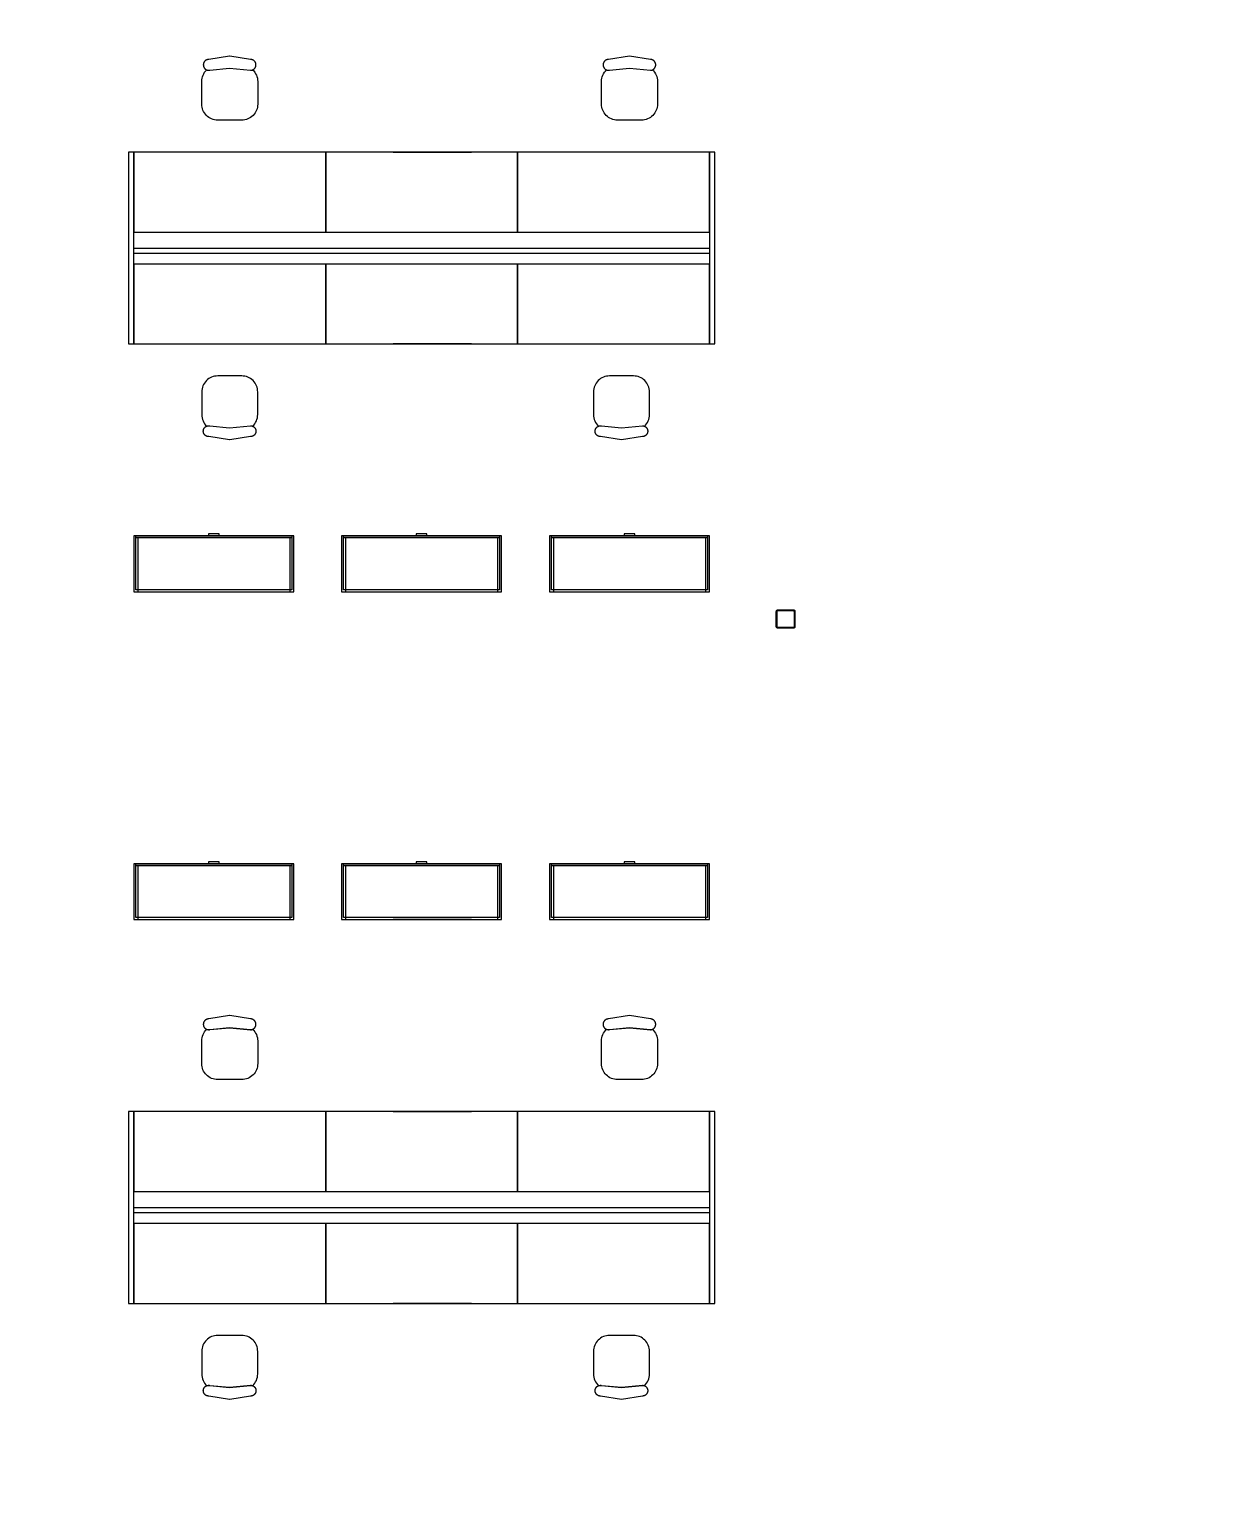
# Model space of a CAD drawing. Header units: millimetres. Extents: x 626570 to 643256, y 6233 to 11343.
# Drawn here: x 628538 to 628982, y 9118 to 9669 of the extents above; entities that cross this region are included whole.
import ezdxf

# ---------------------------------------------------------------- set-up
doc = ezdxf.new("R2010")
doc.units = ezdxf.units.MM
doc.header["$LTSCALE"] = 4000
doc.header["$MEASUREMENT"] = 0
doc.linetypes.add('DASHDOT', pattern=[1, 0.5, -0.25, 0, -0.25])
for name, color, linetype in [('2012-201_FURNITURE', 4, 'CONTINUOUS'), ('MASTERFOUNDATION_1', 4, 'DASHDOT'), ('MASTERFOUNDATION_25', 7, 'CONTINUOUS')]:
    doc.layers.add(name, color=color, linetype=linetype)

msp = doc.modelspace()

# ---------------------------------------------------------------- linework, layer by layer
at = {"layer": '2012-201_FURNITURE', "linetype": 'Continuous'}
for p, q in [((628637.23, 9477.26), (628578.35, 9477.26)), ((628579.1, 9477.26), (628579.1, 9456.87)), ((628636.48, 9477.26), (628636.48, 9456.87)), ((628715.75, 9477.26), (628656.86, 9477.26)), ((628657.62, 9477.26), (628657.62, 9456.87)), ((628714.99, 9477.26), (628714.99, 9456.87)), ((628794.26, 9477.26), (628735.38, 9477.26)), ((628736.13, 9477.26), (628736.13, 9456.87)), ((628793.51, 9477.26), (628793.51, 9456.87)), ((628637.23, 9353.44), (628578.35, 9353.44)), ((628579.1, 9353.44), (628579.1, 9333.06)), ((628636.48, 9353.44), (628636.48, 9333.06)), ((628715.75, 9353.44), (628656.86, 9353.44)), ((628657.62, 9353.44), (628657.62, 9333.06)), ((628714.99, 9353.44), (628714.99, 9333.06)), ((628794.26, 9353.44), (628735.38, 9353.44)), ((628736.13, 9353.44), (628736.13, 9333.06)), ((628793.51, 9353.44), (628793.51, 9333.06))]:
    msp.add_line(p, q, dxfattribs=at)
at = {"layer": '2012-201_FURNITURE', "linetype": 'Continuous', "flags": 128}
for points in [[(628613.8, 9659.19), (628613.78, 9659.2), (628613.78, 9659.19), (628605.89, 9657.94), (628605.89, 9657.94), (628605.82, 9657.94), (628605.75, 9657.94), (628605.67, 9657.93), (628605.6, 9657.92), (628605.53, 9657.91), (628605.46, 9657.9), (628605.39, 9657.88), (628605.32, 9657.86), (628605.25, 9657.84), (628605.18, 9657.82), (628605.11, 9657.79), (628605.11, 9657.79), (628605.05, 9657.76), (628604.98, 9657.73), (628604.92, 9657.69), (628604.86, 9657.66), (628604.79, 9657.62), (628604.73, 9657.58), (628604.67, 9657.54), (628604.62, 9657.49), (628604.56, 9657.45), (628604.51, 9657.4), (628604.46, 9657.35), (628604.41, 9657.29), (628604.36, 9657.24), (628604.31, 9657.18), (628604.27, 9657.13), (628604.22, 9657.07), (628604.18, 9657.01), (628604.15, 9656.94), (628604.11, 9656.88), (628604.08, 9656.82), (628604.04, 9656.75), (628604.02, 9656.68), (628604.02, 9656.68), (628603.99, 9656.62), (628603.97, 9656.55), (628603.94, 9656.48), (628603.92, 9656.41), (628603.91, 9656.34), (628603.89, 9656.26), (628603.88, 9656.19), (628603.87, 9656.12), (628603.87, 9656.05), (628603.86, 9655.97), (628603.86, 9655.9), (628603.86, 9655.83), (628603.87, 9655.76), (628603.87, 9655.68), (628603.88, 9655.61), (628603.89, 9655.54), (628603.91, 9655.47), (628603.92, 9655.4), (628603.94, 9655.33), (628603.97, 9655.26), (628603.99, 9655.19), (628604.02, 9655.12), (628604.02, 9655.12), (628604.04, 9655.05), (628604.08, 9654.99), (628604.11, 9654.92), (628604.15, 9654.86), (628604.18, 9654.8), (628604.22, 9654.74), (628604.27, 9654.68), (628604.31, 9654.62), (628604.36, 9654.56), (628604.41, 9654.51), (628604.46, 9654.46), (628604.51, 9654.41), (628604.56, 9654.36), (628604.62, 9654.31), (628604.67, 9654.27), (628604.73, 9654.22), (628604.79, 9654.18), (628604.86, 9654.14), (628604.92, 9654.11), (628604.98, 9654.07), (628605.05, 9654.04), (628605.11, 9654.01), (628605.22, 9653.98), (628605.32, 9653.96), (628605.43, 9653.94), (628605.53, 9653.92), (628605.64, 9653.9), (628605.75, 9653.89), (628605.85, 9653.88), (628605.96, 9653.88), (628606.07, 9653.88), (628606.17, 9653.89), (628606.28, 9653.9), (628613.8, 9654.63), (628621.71, 9653.86), (628621.71, 9653.86), (628621.78, 9653.86), (628621.85, 9653.86), (628621.93, 9653.87), (628622, 9653.88), (628622.07, 9653.89), (628622.14, 9653.9), (628622.21, 9653.92), (628622.28, 9653.94), (628622.35, 9653.96), (628622.42, 9653.99), (628622.49, 9654.01), (628622.49, 9654.01), (628622.55, 9654.04), (628622.62, 9654.07), (628622.68, 9654.11), (628622.75, 9654.14), (628622.81, 9654.18), (628622.87, 9654.22), (628622.93, 9654.27), (628622.98, 9654.31), (628623.04, 9654.36), (628623.09, 9654.41), (628623.15, 9654.46), (628623.2, 9654.51), (628623.24, 9654.56), (628623.29, 9654.62), (628623.34, 9654.68), (628623.38, 9654.74), (628623.42, 9654.8), (628623.46, 9654.86), (628623.49, 9654.92), (628623.53, 9654.99), (628623.56, 9655.05), (628623.59, 9655.12), (628623.59, 9655.12), (628623.61, 9655.19), (628623.64, 9655.26), (628623.66, 9655.33), (628623.68, 9655.4), (628623.69, 9655.47), (628623.71, 9655.54), (628623.72, 9655.61), (628623.73, 9655.68), (628623.73, 9655.76), (628623.74, 9655.83), (628623.74, 9655.9), (628623.74, 9655.97), (628623.73, 9656.05), (628623.73, 9656.12), (628623.72, 9656.19), (628623.71, 9656.26), (628623.69, 9656.34), (628623.68, 9656.41), (628623.66, 9656.48), (628623.64, 9656.55), (628623.61, 9656.62), (628623.59, 9656.68), (628623.59, 9656.68), (628623.56, 9656.75), (628623.53, 9656.82), (628623.49, 9656.88), (628623.46, 9656.94), (628623.42, 9657.01), (628623.38, 9657.07), (628623.34, 9657.13), (628623.29, 9657.18), (628623.24, 9657.24), (628623.2, 9657.29), (628623.15, 9657.35), (628623.09, 9657.4), (628623.04, 9657.45), (628622.98, 9657.49), (628622.93, 9657.54), (628622.87, 9657.58), (628622.81, 9657.62), (628622.75, 9657.66), (628622.68, 9657.69), (628622.62, 9657.73), (628622.55, 9657.76), (628622.49, 9657.79), (628622.49, 9657.79), (628622.42, 9657.82), (628622.35, 9657.84), (628622.28, 9657.86), (628622.21, 9657.88), (628622.14, 9657.9), (628622.07, 9657.91), (628622, 9657.92), (628621.93, 9657.93), (628621.85, 9657.94), (628621.78, 9657.94), (628621.71, 9657.94), (628621.71, 9657.94), (628613.82, 9659.19), (628613.82, 9659.2), (628613.8, 9659.19)], [(628764.79, 9659.19), (628764.77, 9659.2), (628764.77, 9659.19), (628756.88, 9657.94), (628756.88, 9657.94), (628756.81, 9657.94), (628756.74, 9657.94), (628756.66, 9657.93), (628756.59, 9657.92), (628756.52, 9657.91), (628756.45, 9657.9), (628756.38, 9657.88), (628756.31, 9657.86), (628756.24, 9657.84), (628756.17, 9657.82), (628756.1, 9657.79), (628756.1, 9657.79), (628756.04, 9657.76), (628755.97, 9657.73), (628755.91, 9657.69), (628755.84, 9657.66), (628755.78, 9657.62), (628755.72, 9657.58), (628755.66, 9657.54), (628755.61, 9657.49), (628755.55, 9657.45), (628755.5, 9657.4), (628755.45, 9657.35), (628755.39, 9657.29), (628755.35, 9657.24), (628755.3, 9657.18), (628755.26, 9657.13), (628755.21, 9657.07), (628755.17, 9657.01), (628755.13, 9656.94), (628755.1, 9656.88), (628755.07, 9656.82), (628755.03, 9656.75), (628755.01, 9656.68), (628755.01, 9656.68), (628754.98, 9656.62), (628754.95, 9656.55), (628754.93, 9656.48), (628754.91, 9656.41), (628754.9, 9656.34), (628754.88, 9656.26), (628754.87, 9656.19), (628754.86, 9656.12), (628754.86, 9656.05), (628754.85, 9655.97), (628754.85, 9655.9), (628754.85, 9655.83), (628754.86, 9655.76), (628754.86, 9655.68), (628754.87, 9655.61), (628754.88, 9655.54), (628754.9, 9655.47), (628754.91, 9655.4), (628754.93, 9655.33), (628754.95, 9655.26), (628754.98, 9655.19), (628755.01, 9655.12), (628755.01, 9655.12), (628755.03, 9655.05), (628755.07, 9654.99), (628755.1, 9654.92), (628755.13, 9654.86), (628755.17, 9654.8), (628755.21, 9654.74), (628755.26, 9654.68), (628755.3, 9654.62), (628755.35, 9654.56), (628755.39, 9654.51), (628755.45, 9654.46), (628755.5, 9654.41), (628755.55, 9654.36), (628755.61, 9654.31), (628755.66, 9654.27), (628755.72, 9654.22), (628755.78, 9654.18), (628755.84, 9654.14), (628755.91, 9654.11), (628755.97, 9654.07), (628756.04, 9654.04), (628756.1, 9654.01), (628756.21, 9653.98), (628756.31, 9653.96), (628756.42, 9653.94), (628756.52, 9653.92), (628756.63, 9653.9), (628756.74, 9653.89), (628756.84, 9653.88), (628756.95, 9653.88), (628757.06, 9653.88), (628757.16, 9653.89), (628757.27, 9653.9), (628764.79, 9654.63), (628772.7, 9653.86), (628772.7, 9653.86), (628772.77, 9653.86), (628772.84, 9653.86), (628772.92, 9653.87), (628772.99, 9653.88), (628773.06, 9653.89), (628773.13, 9653.9), (628773.2, 9653.92), (628773.27, 9653.94), (628773.34, 9653.96), (628773.41, 9653.99), (628773.48, 9654.01), (628773.48, 9654.01), (628773.54, 9654.04), (628773.61, 9654.07), (628773.67, 9654.11), (628773.74, 9654.14), (628773.8, 9654.18), (628773.86, 9654.22), (628773.92, 9654.27), (628773.97, 9654.31), (628774.03, 9654.36), (628774.08, 9654.41), (628774.13, 9654.46), (628774.19, 9654.51), (628774.23, 9654.56), (628774.28, 9654.62), (628774.32, 9654.68), (628774.37, 9654.74), (628774.41, 9654.8), (628774.45, 9654.86), (628774.48, 9654.92), (628774.51, 9654.99), (628774.55, 9655.05), (628774.57, 9655.12), (628774.57, 9655.12), (628774.6, 9655.19), (628774.63, 9655.26), (628774.65, 9655.33), (628774.67, 9655.4), (628774.68, 9655.47), (628774.7, 9655.54), (628774.71, 9655.61), (628774.72, 9655.68), (628774.72, 9655.76), (628774.73, 9655.83), (628774.73, 9655.9), (628774.73, 9655.97), (628774.72, 9656.05), (628774.72, 9656.12), (628774.71, 9656.19), (628774.7, 9656.26), (628774.68, 9656.34), (628774.67, 9656.41), (628774.65, 9656.48), (628774.63, 9656.55), (628774.6, 9656.62), (628774.57, 9656.68), (628774.57, 9656.68), (628774.55, 9656.75), (628774.51, 9656.82), (628774.48, 9656.88), (628774.45, 9656.94), (628774.41, 9657.01), (628774.37, 9657.07), (628774.32, 9657.13), (628774.28, 9657.18), (628774.23, 9657.24), (628774.19, 9657.29), (628774.13, 9657.35), (628774.08, 9657.4), (628774.03, 9657.45), (628773.97, 9657.49), (628773.92, 9657.54), (628773.86, 9657.58), (628773.8, 9657.62), (628773.74, 9657.66), (628773.67, 9657.69), (628773.61, 9657.73), (628773.54, 9657.76), (628773.48, 9657.79), (628773.48, 9657.79), (628773.41, 9657.82), (628773.34, 9657.84), (628773.27, 9657.86), (628773.2, 9657.88), (628773.13, 9657.9), (628773.06, 9657.91), (628772.99, 9657.92), (628772.92, 9657.93), (628772.84, 9657.94), (628772.77, 9657.94), (628772.7, 9657.94), (628772.7, 9657.94), (628764.81, 9659.19), (628764.81, 9659.2), (628764.79, 9659.19)], [(628577.59, 9550.49), (628577.59, 9622.96), (628575.58, 9622.96), (628575.58, 9550.49), (628577.59, 9550.49)], [(628577.59, 9592.76), (628650.07, 9592.76), (628650.07, 9622.96), (628577.59, 9622.96), (628577.59, 9592.76)], [(628650.07, 9592.76), (628722.54, 9592.76), (628722.54, 9622.96), (628650.07, 9622.96), (628650.07, 9592.76)], [(628675.57, 9622.96), (628705.1, 9622.96), (628675.57, 9622.96)], [(628722.54, 9592.76), (628795.02, 9592.76), (628795.02, 9622.96), (628722.54, 9622.96), (628722.54, 9592.76)], [(628795.02, 9622.96), (628795.02, 9550.49), (628797.03, 9550.49), (628797.03, 9622.96), (628795.02, 9622.96)], [(628577.59, 9586.72), (628795.02, 9586.72), (628795.02, 9584.71), (628577.59, 9584.71), (628577.59, 9586.72)], [(628577.59, 9550.49), (628650.07, 9550.49), (628650.07, 9580.68), (628577.59, 9580.68), (628577.59, 9550.49)], [(628650.07, 9550.49), (628722.54, 9550.49), (628722.54, 9580.68), (628650.07, 9580.68), (628650.07, 9550.49)], [(628722.54, 9550.49), (628795.02, 9550.49), (628795.02, 9580.68), (628722.54, 9580.68), (628722.54, 9550.49)], [(628675.57, 9550.49), (628705.1, 9550.49), (628675.57, 9550.49)], [(628613.8, 9514.25), (628613.78, 9514.25), (628613.78, 9514.25), (628605.89, 9515.5), (628605.89, 9515.5), (628605.82, 9515.5), (628605.75, 9515.51), (628605.67, 9515.51), (628605.6, 9515.52), (628605.53, 9515.53), (628605.46, 9515.55), (628605.39, 9515.56), (628605.32, 9515.58), (628605.25, 9515.61), (628605.18, 9515.63), (628605.11, 9515.66), (628605.11, 9515.66), (628605.05, 9515.69), (628604.98, 9515.72), (628604.92, 9515.75), (628604.86, 9515.79), (628604.79, 9515.83), (628604.73, 9515.87), (628604.67, 9515.91), (628604.62, 9515.95), (628604.56, 9516), (628604.51, 9516.05), (628604.46, 9516.1), (628604.41, 9516.15), (628604.36, 9516.21), (628604.31, 9516.26), (628604.27, 9516.32), (628604.22, 9516.38), (628604.18, 9516.44), (628604.15, 9516.5), (628604.11, 9516.57), (628604.08, 9516.63), (628604.04, 9516.7), (628604.02, 9516.76), (628604.02, 9516.76), (628603.99, 9516.83), (628603.97, 9516.9), (628603.94, 9516.97), (628603.92, 9517.04), (628603.91, 9517.11), (628603.89, 9517.18), (628603.88, 9517.25), (628603.87, 9517.33), (628603.87, 9517.4), (628603.86, 9517.47), (628603.86, 9517.54), (628603.86, 9517.62), (628603.87, 9517.69), (628603.87, 9517.76), (628603.88, 9517.84), (628603.89, 9517.91), (628603.91, 9517.98), (628603.92, 9518.05), (628603.94, 9518.12), (628603.97, 9518.19), (628603.99, 9518.26), (628604.02, 9518.33), (628604.02, 9518.33), (628604.04, 9518.39), (628604.08, 9518.46), (628604.11, 9518.52), (628604.15, 9518.59), (628604.18, 9518.65), (628604.22, 9518.71), (628604.27, 9518.77), (628604.31, 9518.83), (628604.36, 9518.88), (628604.41, 9518.94), (628604.46, 9518.99), (628604.51, 9519.04), (628604.56, 9519.09), (628604.62, 9519.14), (628604.67, 9519.18), (628604.73, 9519.22), (628604.79, 9519.26), (628604.86, 9519.3), (628604.92, 9519.34), (628604.98, 9519.37), (628605.05, 9519.4), (628605.11, 9519.43), (628605.11, 9519.43), (628605.22, 9519.46), (628605.32, 9519.49), (628605.43, 9519.51), (628605.53, 9519.53), (628605.64, 9519.54), (628605.75, 9519.55), (628605.85, 9519.56), (628605.96, 9519.56), (628606.07, 9519.56), (628606.17, 9519.56), (628606.28, 9519.55), (628613.8, 9518.82), (628621.71, 9519.59), (628621.71, 9519.59), (628621.78, 9519.59), (628621.85, 9519.58), (628621.93, 9519.58), (628622, 9519.57), (628622.07, 9519.56), (628622.14, 9519.54), (628622.21, 9519.52), (628622.28, 9519.5), (628622.35, 9519.48), (628622.42, 9519.46), (628622.49, 9519.43), (628622.49, 9519.43), (628622.55, 9519.4), (628622.62, 9519.37), (628622.68, 9519.34), (628622.75, 9519.3), (628622.81, 9519.26), (628622.87, 9519.22), (628622.93, 9519.18), (628622.98, 9519.14), (628623.04, 9519.09), (628623.09, 9519.04), (628623.15, 9518.99), (628623.2, 9518.94), (628623.24, 9518.88), (628623.29, 9518.83), (628623.34, 9518.77), (628623.38, 9518.71), (628623.42, 9518.65), (628623.46, 9518.59), (628623.49, 9518.52), (628623.53, 9518.46), (628623.56, 9518.39), (628623.59, 9518.33), (628623.59, 9518.33), (628623.61, 9518.26), (628623.64, 9518.19), (628623.66, 9518.12), (628623.68, 9518.05), (628623.69, 9517.98), (628623.71, 9517.91), (628623.72, 9517.84), (628623.73, 9517.76), (628623.73, 9517.69), (628623.74, 9517.62), (628623.74, 9517.54), (628623.74, 9517.47), (628623.73, 9517.4), (628623.73, 9517.33), (628623.72, 9517.25), (628623.71, 9517.18), (628623.69, 9517.11), (628623.68, 9517.04), (628623.66, 9516.97), (628623.64, 9516.9), (628623.61, 9516.83), (628623.59, 9516.76), (628623.59, 9516.76), (628623.56, 9516.7), (628623.53, 9516.63), (628623.49, 9516.57), (628623.46, 9516.5), (628623.42, 9516.44), (628623.38, 9516.38), (628623.34, 9516.32), (628623.29, 9516.26), (628623.24, 9516.21), (628623.2, 9516.15), (628623.15, 9516.1), (628623.09, 9516.05), (628623.04, 9516), (628622.98, 9515.95), (628622.93, 9515.91), (628622.87, 9515.87), (628622.81, 9515.83), (628622.75, 9515.79), (628622.68, 9515.75), (628622.62, 9515.72), (628622.55, 9515.69), (628622.49, 9515.66), (628622.49, 9515.66), (628622.42, 9515.63), (628622.35, 9515.61), (628622.28, 9515.58), (628622.21, 9515.56), (628622.14, 9515.55), (628622.07, 9515.53), (628622, 9515.52), (628621.93, 9515.51), (628621.85, 9515.51), (628621.78, 9515.5), (628621.71, 9515.5), (628621.71, 9515.5), (628613.82, 9514.25), (628613.82, 9514.25), (628613.8, 9514.25)], [(628761.77, 9514.25), (628761.75, 9514.25), (628761.75, 9514.25), (628753.86, 9515.5), (628753.86, 9515.5), (628753.79, 9515.5), (628753.72, 9515.51), (628753.64, 9515.51), (628753.57, 9515.52), (628753.5, 9515.53), (628753.43, 9515.55), (628753.36, 9515.56), (628753.29, 9515.58), (628753.22, 9515.61), (628753.15, 9515.63), (628753.08, 9515.66), (628753.08, 9515.66), (628753.02, 9515.69), (628752.95, 9515.72), (628752.89, 9515.75), (628752.82, 9515.79), (628752.76, 9515.83), (628752.7, 9515.87), (628752.64, 9515.91), (628752.59, 9515.95), (628752.53, 9516), (628752.48, 9516.05), (628752.43, 9516.1), (628752.37, 9516.15), (628752.33, 9516.21), (628752.28, 9516.26), (628752.24, 9516.32), (628752.19, 9516.38), (628752.15, 9516.44), (628752.11, 9516.5), (628752.08, 9516.57), (628752.05, 9516.63), (628752.01, 9516.7), (628751.99, 9516.76), (628751.99, 9516.76), (628751.96, 9516.83), (628751.93, 9516.9), (628751.91, 9516.97), (628751.89, 9517.04), (628751.88, 9517.11), (628751.86, 9517.18), (628751.85, 9517.25), (628751.84, 9517.33), (628751.84, 9517.4), (628751.83, 9517.47), (628751.83, 9517.54), (628751.83, 9517.62), (628751.84, 9517.69), (628751.84, 9517.76), (628751.85, 9517.84), (628751.86, 9517.91), (628751.88, 9517.98), (628751.89, 9518.05), (628751.91, 9518.12), (628751.93, 9518.19), (628751.96, 9518.26), (628751.99, 9518.33), (628751.99, 9518.33), (628752.01, 9518.39), (628752.05, 9518.46), (628752.08, 9518.52), (628752.11, 9518.59), (628752.15, 9518.65), (628752.19, 9518.71), (628752.24, 9518.77), (628752.28, 9518.83), (628752.33, 9518.88), (628752.37, 9518.94), (628752.43, 9518.99), (628752.48, 9519.04), (628752.53, 9519.09), (628752.59, 9519.14), (628752.64, 9519.18), (628752.7, 9519.22), (628752.76, 9519.26), (628752.82, 9519.3), (628752.89, 9519.34), (628752.95, 9519.37), (628753.02, 9519.4), (628753.08, 9519.43), (628753.08, 9519.43), (628753.19, 9519.46), (628753.29, 9519.49), (628753.4, 9519.51), (628753.5, 9519.53), (628753.61, 9519.54), (628753.71, 9519.55), (628753.82, 9519.56), (628753.93, 9519.56), (628754.04, 9519.56), (628754.14, 9519.56), (628754.25, 9519.55), (628754.25, 9519.55), (628761.77, 9518.82), (628769.68, 9519.59), (628769.68, 9519.59), (628769.75, 9519.59), (628769.82, 9519.58), (628769.9, 9519.58), (628769.97, 9519.57), (628770.04, 9519.56), (628770.11, 9519.54), (628770.18, 9519.52), (628770.25, 9519.5), (628770.32, 9519.48), (628770.39, 9519.46), (628770.46, 9519.43), (628770.46, 9519.43), (628770.52, 9519.4), (628770.59, 9519.37), (628770.65, 9519.34), (628770.72, 9519.3), (628770.78, 9519.26), (628770.84, 9519.22), (628770.9, 9519.18), (628770.95, 9519.14), (628771.01, 9519.09), (628771.06, 9519.04), (628771.11, 9518.99), (628771.17, 9518.94), (628771.21, 9518.88), (628771.26, 9518.83), (628771.3, 9518.77), (628771.35, 9518.71), (628771.39, 9518.65), (628771.43, 9518.59), (628771.46, 9518.52), (628771.49, 9518.46), (628771.53, 9518.39), (628771.56, 9518.33), (628771.56, 9518.33), (628771.58, 9518.26), (628771.61, 9518.19), (628771.63, 9518.12), (628771.65, 9518.05), (628771.66, 9517.98), (628771.68, 9517.91), (628771.69, 9517.84), (628771.7, 9517.76), (628771.7, 9517.69), (628771.71, 9517.62), (628771.71, 9517.54), (628771.71, 9517.47), (628771.7, 9517.4), (628771.7, 9517.33), (628771.69, 9517.25), (628771.68, 9517.18), (628771.66, 9517.11), (628771.65, 9517.04), (628771.63, 9516.97), (628771.61, 9516.9), (628771.58, 9516.83), (628771.56, 9516.76), (628771.56, 9516.76), (628771.53, 9516.7), (628771.49, 9516.63), (628771.46, 9516.57), (628771.43, 9516.5), (628771.39, 9516.44), (628771.35, 9516.38), (628771.3, 9516.32), (628771.26, 9516.26), (628771.21, 9516.21), (628771.17, 9516.15), (628771.11, 9516.1), (628771.06, 9516.05), (628771.01, 9516), (628770.95, 9515.95), (628770.9, 9515.91), (628770.84, 9515.87), (628770.78, 9515.83), (628770.72, 9515.79), (628770.65, 9515.75), (628770.59, 9515.72), (628770.52, 9515.69), (628770.46, 9515.66), (628770.46, 9515.66), (628770.39, 9515.63), (628770.32, 9515.61), (628770.25, 9515.58), (628770.18, 9515.56), (628770.11, 9515.55), (628770.04, 9515.53), (628769.97, 9515.52), (628769.9, 9515.51), (628769.82, 9515.51), (628769.75, 9515.5), (628769.68, 9515.5), (628769.68, 9515.5), (628761.79, 9514.25), (628761.79, 9514.25), (628761.77, 9514.25)], [(628637.99, 9478.01), (628577.59, 9478.01), (628577.59, 9456.87), (628637.99, 9456.87), (628637.99, 9478.01)], [(628637.23, 9478.01), (628637.23, 9457.63), (628578.35, 9457.63), (628578.35, 9478.01), (628637.23, 9478.01)], [(628609.81, 9478.01), (628609.81, 9478.77), (628605.78, 9478.77), (628605.78, 9478.01), (628609.81, 9478.01)], [(628716.5, 9478.01), (628656.11, 9478.01), (628656.11, 9456.87), (628716.5, 9456.87), (628716.5, 9478.01)], [(628715.75, 9478.01), (628715.75, 9457.63), (628656.86, 9457.63), (628656.86, 9478.01), (628715.75, 9478.01)], [(628675.57, 9478.01), (628705.1, 9478.01), (628675.57, 9478.01)], [(628688.32, 9478.01), (628688.32, 9478.77), (628684.29, 9478.77), (628684.29, 9478.01), (628688.32, 9478.01)], [(628795.02, 9478.01), (628734.62, 9478.01), (628734.62, 9456.87), (628795.02, 9456.87), (628795.02, 9478.01)], [(628794.26, 9478.01), (628794.26, 9457.63), (628735.38, 9457.63), (628735.38, 9478.01), (628794.26, 9478.01)], [(628766.83, 9478.01), (628766.83, 9478.77), (628762.81, 9478.77), (628762.81, 9478.01), (628766.83, 9478.01)], [(628609.81, 9354.2), (628609.81, 9354.95), (628605.78, 9354.95), (628605.78, 9354.2), (628609.81, 9354.2)], [(628688.32, 9354.2), (628688.32, 9354.95), (628684.29, 9354.95), (628684.29, 9354.2), (628688.32, 9354.2)], [(628766.83, 9354.2), (628766.83, 9354.95), (628762.81, 9354.95), (628762.81, 9354.2), (628766.83, 9354.2)], [(628637.99, 9354.2), (628577.59, 9354.2), (628577.59, 9333.06), (628637.99, 9333.06), (628637.99, 9354.2)], [(628637.23, 9354.2), (628637.23, 9333.82), (628578.35, 9333.82), (628578.35, 9354.2), (628637.23, 9354.2)], [(628716.5, 9354.2), (628656.11, 9354.2), (628656.11, 9333.06), (628716.5, 9333.06), (628716.5, 9354.2)], [(628715.75, 9354.2), (628715.75, 9333.82), (628656.86, 9333.82), (628656.86, 9354.2), (628715.75, 9354.2)], [(628795.02, 9354.2), (628734.62, 9354.2), (628734.62, 9333.06), (628795.02, 9333.06), (628795.02, 9354.2)], [(628794.26, 9354.2), (628794.26, 9333.82), (628735.38, 9333.82), (628735.38, 9354.2), (628794.26, 9354.2)], [(628675.57, 9333.06), (628705.1, 9333.06), (628675.57, 9333.06)], [(628613.8, 9296.82), (628613.78, 9296.82), (628613.78, 9296.82), (628605.89, 9295.57), (628605.89, 9295.57), (628605.82, 9295.57), (628605.75, 9295.57), (628605.67, 9295.56), (628605.6, 9295.55), (628605.53, 9295.54), (628605.46, 9295.52), (628605.39, 9295.51), (628605.32, 9295.49), (628605.25, 9295.47), (628605.18, 9295.44), (628605.11, 9295.41), (628605.11, 9295.41), (628605.05, 9295.39), (628604.98, 9295.35), (628604.92, 9295.32), (628604.86, 9295.28), (628604.79, 9295.25), (628604.73, 9295.21), (628604.67, 9295.16), (628604.62, 9295.12), (628604.56, 9295.07), (628604.51, 9295.02), (628604.46, 9294.97), (628604.41, 9294.92), (628604.36, 9294.86), (628604.31, 9294.81), (628604.27, 9294.75), (628604.22, 9294.69), (628604.18, 9294.63), (628604.15, 9294.57), (628604.11, 9294.51), (628604.08, 9294.44), (628604.04, 9294.38), (628604.02, 9294.31), (628604.02, 9294.31), (628603.99, 9294.24), (628603.97, 9294.17), (628603.94, 9294.1), (628603.92, 9294.03), (628603.91, 9293.96), (628603.89, 9293.89), (628603.88, 9293.82), (628603.87, 9293.74), (628603.87, 9293.67), (628603.86, 9293.6), (628603.86, 9293.53), (628603.86, 9293.45), (628603.87, 9293.38), (628603.87, 9293.31), (628603.88, 9293.24), (628603.89, 9293.16), (628603.91, 9293.09), (628603.92, 9293.02), (628603.94, 9292.95), (628603.97, 9292.88), (628603.99, 9292.81), (628604.02, 9292.74), (628604.02, 9292.74), (628604.04, 9292.68), (628604.08, 9292.61), (628604.11, 9292.55), (628604.15, 9292.48), (628604.18, 9292.42), (628604.22, 9292.36), (628604.27, 9292.3), (628604.31, 9292.24), (628604.36, 9292.19), (628604.41, 9292.13), (628604.46, 9292.08), (628604.51, 9292.03), (628604.56, 9291.98), (628604.62, 9291.94), (628604.67, 9291.89), (628604.73, 9291.85), (628604.79, 9291.81), (628604.86, 9291.77), (628604.92, 9291.73), (628604.98, 9291.7), (628605.05, 9291.67), (628605.11, 9291.64), (628605.22, 9291.61), (628605.32, 9291.58), (628605.43, 9291.56), (628605.53, 9291.54), (628605.64, 9291.53), (628605.75, 9291.52), (628605.85, 9291.51), (628605.96, 9291.51), (628606.07, 9291.51), (628606.17, 9291.51), (628606.28, 9291.52), (628613.8, 9292.25), (628621.71, 9291.48), (628621.71, 9291.48), (628621.78, 9291.48), (628621.85, 9291.49), (628621.93, 9291.49), (628622, 9291.5), (628622.07, 9291.52), (628622.14, 9291.53), (628622.21, 9291.55), (628622.28, 9291.57), (628622.35, 9291.59), (628622.42, 9291.61), (628622.49, 9291.64), (628622.49, 9291.64), (628622.55, 9291.67), (628622.62, 9291.7), (628622.68, 9291.73), (628622.75, 9291.77), (628622.81, 9291.81), (628622.87, 9291.85), (628622.93, 9291.89), (628622.98, 9291.94), (628623.04, 9291.98), (628623.09, 9292.03), (628623.15, 9292.08), (628623.2, 9292.13), (628623.24, 9292.19), (628623.29, 9292.24), (628623.34, 9292.3), (628623.38, 9292.36), (628623.42, 9292.42), (628623.46, 9292.48), (628623.49, 9292.55), (628623.53, 9292.61), (628623.56, 9292.68), (628623.59, 9292.74), (628623.59, 9292.74), (628623.61, 9292.81), (628623.64, 9292.88), (628623.66, 9292.95), (628623.68, 9293.02), (628623.69, 9293.09), (628623.71, 9293.16), (628623.72, 9293.24), (628623.73, 9293.31), (628623.73, 9293.38), (628623.74, 9293.45), (628623.74, 9293.53), (628623.74, 9293.6), (628623.73, 9293.67), (628623.73, 9293.74), (628623.72, 9293.82), (628623.71, 9293.89), (628623.69, 9293.96), (628623.68, 9294.03), (628623.66, 9294.1), (628623.64, 9294.17), (628623.61, 9294.24), (628623.59, 9294.31), (628623.59, 9294.31), (628623.56, 9294.38), (628623.53, 9294.44), (628623.49, 9294.51), (628623.46, 9294.57), (628623.42, 9294.63), (628623.38, 9294.69), (628623.34, 9294.75), (628623.29, 9294.81), (628623.24, 9294.86), (628623.2, 9294.92), (628623.15, 9294.97), (628623.09, 9295.02), (628623.04, 9295.07), (628622.98, 9295.12), (628622.93, 9295.16), (628622.87, 9295.21), (628622.81, 9295.25), (628622.75, 9295.28), (628622.68, 9295.32), (628622.62, 9295.35), (628622.55, 9295.39), (628622.49, 9295.41), (628622.49, 9295.41), (628622.42, 9295.44), (628622.35, 9295.47), (628622.28, 9295.49), (628622.21, 9295.51), (628622.14, 9295.52), (628622.07, 9295.54), (628622, 9295.55), (628621.93, 9295.56), (628621.85, 9295.57), (628621.78, 9295.57), (628621.71, 9295.57), (628621.71, 9295.57), (628613.82, 9296.82), (628613.82, 9296.82), (628613.8, 9296.82)], [(628764.79, 9296.82), (628764.77, 9296.82), (628764.77, 9296.82), (628756.88, 9295.57), (628756.88, 9295.57), (628756.81, 9295.57), (628756.74, 9295.57), (628756.66, 9295.56), (628756.59, 9295.55), (628756.52, 9295.54), (628756.45, 9295.52), (628756.38, 9295.51), (628756.31, 9295.49), (628756.24, 9295.47), (628756.17, 9295.44), (628756.1, 9295.41), (628756.1, 9295.41), (628756.04, 9295.39), (628755.97, 9295.35), (628755.91, 9295.32), (628755.84, 9295.28), (628755.78, 9295.25), (628755.72, 9295.21), (628755.66, 9295.16), (628755.61, 9295.12), (628755.55, 9295.07), (628755.5, 9295.02), (628755.45, 9294.97), (628755.39, 9294.92), (628755.35, 9294.86), (628755.3, 9294.81), (628755.26, 9294.75), (628755.21, 9294.69), (628755.17, 9294.63), (628755.13, 9294.57), (628755.1, 9294.51), (628755.07, 9294.44), (628755.03, 9294.38), (628755.01, 9294.31), (628755.01, 9294.31), (628754.98, 9294.24), (628754.95, 9294.17), (628754.93, 9294.1), (628754.91, 9294.03), (628754.9, 9293.96), (628754.88, 9293.89), (628754.87, 9293.82), (628754.86, 9293.74), (628754.86, 9293.67), (628754.85, 9293.6), (628754.85, 9293.53), (628754.85, 9293.45), (628754.86, 9293.38), (628754.86, 9293.31), (628754.87, 9293.24), (628754.88, 9293.16), (628754.9, 9293.09), (628754.91, 9293.02), (628754.93, 9292.95), (628754.95, 9292.88), (628754.98, 9292.81), (628755.01, 9292.74), (628755.01, 9292.74), (628755.03, 9292.68), (628755.07, 9292.61), (628755.1, 9292.55), (628755.13, 9292.48), (628755.17, 9292.42), (628755.21, 9292.36), (628755.26, 9292.3), (628755.3, 9292.24), (628755.35, 9292.19), (628755.39, 9292.13), (628755.45, 9292.08), (628755.5, 9292.03), (628755.55, 9291.98), (628755.61, 9291.94), (628755.66, 9291.89), (628755.72, 9291.85), (628755.78, 9291.81), (628755.84, 9291.77), (628755.91, 9291.73), (628755.97, 9291.7), (628756.04, 9291.67), (628756.1, 9291.64), (628756.21, 9291.61), (628756.31, 9291.58), (628756.42, 9291.56), (628756.52, 9291.54), (628756.63, 9291.53), (628756.74, 9291.52), (628756.84, 9291.51), (628756.95, 9291.51), (628757.06, 9291.51), (628757.16, 9291.51), (628757.27, 9291.52), (628764.79, 9292.25), (628772.7, 9291.48), (628772.7, 9291.48), (628772.77, 9291.48), (628772.84, 9291.49), (628772.92, 9291.49), (628772.99, 9291.5), (628773.06, 9291.52), (628773.13, 9291.53), (628773.2, 9291.55), (628773.27, 9291.57), (628773.34, 9291.59), (628773.41, 9291.61), (628773.48, 9291.64), (628773.48, 9291.64), (628773.54, 9291.67), (628773.61, 9291.7), (628773.67, 9291.73), (628773.74, 9291.77), (628773.8, 9291.81), (628773.86, 9291.85), (628773.92, 9291.89), (628773.97, 9291.94), (628774.03, 9291.98), (628774.08, 9292.03), (628774.13, 9292.08), (628774.19, 9292.13), (628774.23, 9292.19), (628774.28, 9292.24), (628774.32, 9292.3), (628774.37, 9292.36), (628774.41, 9292.42), (628774.45, 9292.48), (628774.48, 9292.55), (628774.51, 9292.61), (628774.55, 9292.68), (628774.57, 9292.74), (628774.57, 9292.74), (628774.6, 9292.81), (628774.63, 9292.88), (628774.65, 9292.95), (628774.67, 9293.02), (628774.68, 9293.09), (628774.7, 9293.16), (628774.71, 9293.24), (628774.72, 9293.31), (628774.72, 9293.38), (628774.73, 9293.45), (628774.73, 9293.53), (628774.73, 9293.6), (628774.72, 9293.67), (628774.72, 9293.74), (628774.71, 9293.82), (628774.7, 9293.89), (628774.68, 9293.96), (628774.67, 9294.03), (628774.65, 9294.1), (628774.63, 9294.17), (628774.6, 9294.24), (628774.57, 9294.31), (628774.57, 9294.31), (628774.55, 9294.38), (628774.51, 9294.44), (628774.48, 9294.51), (628774.45, 9294.57), (628774.41, 9294.63), (628774.37, 9294.69), (628774.32, 9294.75), (628774.28, 9294.81), (628774.23, 9294.86), (628774.19, 9294.92), (628774.13, 9294.97), (628774.08, 9295.02), (628774.03, 9295.07), (628773.97, 9295.12), (628773.92, 9295.16), (628773.86, 9295.21), (628773.8, 9295.25), (628773.74, 9295.28), (628773.67, 9295.32), (628773.61, 9295.35), (628773.54, 9295.39), (628773.48, 9295.41), (628773.48, 9295.41), (628773.41, 9295.44), (628773.34, 9295.47), (628773.27, 9295.49), (628773.2, 9295.51), (628773.13, 9295.52), (628773.06, 9295.54), (628772.99, 9295.55), (628772.92, 9295.56), (628772.84, 9295.57), (628772.77, 9295.57), (628772.7, 9295.57), (628772.7, 9295.57), (628764.81, 9296.82), (628764.81, 9296.82), (628764.79, 9296.82)], [(628577.59, 9188.11), (628577.59, 9260.59), (628575.58, 9260.59), (628575.58, 9188.11), (628577.59, 9188.11)], [(628577.59, 9230.39), (628650.07, 9230.39), (628650.07, 9260.59), (628577.59, 9260.59), (628577.59, 9230.39)], [(628650.07, 9230.39), (628722.54, 9230.39), (628722.54, 9260.59), (628650.07, 9260.59), (628650.07, 9230.39)], [(628675.57, 9260.59), (628705.1, 9260.59), (628675.57, 9260.59)], [(628722.54, 9230.39), (628795.02, 9230.39), (628795.02, 9260.59), (628722.54, 9260.59), (628722.54, 9230.39)], [(628795.02, 9260.59), (628795.02, 9188.11), (628797.03, 9188.11), (628797.03, 9260.59), (628795.02, 9260.59)], [(628577.59, 9224.35), (628795.02, 9224.35), (628795.02, 9222.34), (628577.59, 9222.34), (628577.59, 9224.35)], [(628577.59, 9188.11), (628650.07, 9188.11), (628650.07, 9218.31), (628577.59, 9218.31), (628577.59, 9188.11)], [(628650.07, 9188.11), (628722.54, 9188.11), (628722.54, 9218.31), (628650.07, 9218.31), (628650.07, 9188.11)], [(628722.54, 9188.11), (628795.02, 9188.11), (628795.02, 9218.31), (628722.54, 9218.31), (628722.54, 9188.11)], [(628675.57, 9188.11), (628705.1, 9188.11), (628675.57, 9188.11)], [(628613.8, 9151.88), (628613.78, 9151.87), (628613.78, 9151.88), (628605.89, 9153.13), (628605.89, 9153.13), (628605.82, 9153.13), (628605.75, 9153.13), (628605.67, 9153.14), (628605.6, 9153.15), (628605.53, 9153.16), (628605.46, 9153.17), (628605.39, 9153.19), (628605.32, 9153.21), (628605.25, 9153.23), (628605.18, 9153.26), (628605.11, 9153.28), (628605.11, 9153.28), (628605.05, 9153.31), (628604.98, 9153.34), (628604.92, 9153.38), (628604.86, 9153.41), (628604.79, 9153.45), (628604.73, 9153.49), (628604.67, 9153.53), (628604.62, 9153.58), (628604.56, 9153.63), (628604.51, 9153.67), (628604.46, 9153.73), (628604.41, 9153.78), (628604.36, 9153.83), (628604.31, 9153.89), (628604.27, 9153.95), (628604.22, 9154.01), (628604.18, 9154.07), (628604.15, 9154.13), (628604.11, 9154.19), (628604.08, 9154.26), (628604.04, 9154.32), (628604.02, 9154.39), (628604.02, 9154.39), (628603.99, 9154.46), (628603.97, 9154.53), (628603.94, 9154.59), (628603.92, 9154.67), (628603.91, 9154.74), (628603.89, 9154.81), (628603.88, 9154.88), (628603.87, 9154.95), (628603.87, 9155.02), (628603.86, 9155.1), (628603.86, 9155.17), (628603.86, 9155.24), (628603.87, 9155.32), (628603.87, 9155.39), (628603.88, 9155.46), (628603.89, 9155.53), (628603.91, 9155.6), (628603.92, 9155.68), (628603.94, 9155.75), (628603.97, 9155.82), (628603.99, 9155.88), (628604.02, 9155.95), (628604.02, 9155.95), (628604.04, 9156.02), (628604.08, 9156.09), (628604.11, 9156.15), (628604.15, 9156.21), (628604.18, 9156.28), (628604.22, 9156.34), (628604.27, 9156.39), (628604.31, 9156.45), (628604.36, 9156.51), (628604.41, 9156.56), (628604.46, 9156.62), (628604.51, 9156.67), (628604.56, 9156.71), (628604.62, 9156.76), (628604.67, 9156.81), (628604.73, 9156.85), (628604.79, 9156.89), (628604.86, 9156.93), (628604.92, 9156.96), (628604.98, 9157), (628605.05, 9157.03), (628605.11, 9157.06), (628605.11, 9157.06), (628605.22, 9157.09), (628605.32, 9157.11), (628605.43, 9157.14), (628605.53, 9157.15), (628605.64, 9157.17), (628605.75, 9157.18), (628605.85, 9157.19), (628605.96, 9157.19), (628606.07, 9157.19), (628606.17, 9157.18), (628606.28, 9157.18), (628613.8, 9156.44), (628621.71, 9157.21), (628621.71, 9157.21), (628621.78, 9157.21), (628621.85, 9157.21), (628621.93, 9157.2), (628622, 9157.19), (628622.07, 9157.18), (628622.14, 9157.17), (628622.21, 9157.15), (628622.28, 9157.13), (628622.35, 9157.11), (628622.42, 9157.08), (628622.49, 9157.06), (628622.49, 9157.06), (628622.55, 9157.03), (628622.62, 9157), (628622.68, 9156.96), (628622.75, 9156.93), (628622.81, 9156.89), (628622.87, 9156.85), (628622.93, 9156.81), (628622.98, 9156.76), (628623.04, 9156.71), (628623.09, 9156.67), (628623.15, 9156.62), (628623.2, 9156.56), (628623.24, 9156.51), (628623.29, 9156.45), (628623.34, 9156.39), (628623.38, 9156.34), (628623.42, 9156.28), (628623.46, 9156.21), (628623.49, 9156.15), (628623.53, 9156.09), (628623.56, 9156.02), (628623.59, 9155.95), (628623.59, 9155.95), (628623.61, 9155.88), (628623.64, 9155.82), (628623.66, 9155.75), (628623.68, 9155.68), (628623.69, 9155.6), (628623.71, 9155.53), (628623.72, 9155.46), (628623.73, 9155.39), (628623.73, 9155.32), (628623.74, 9155.24), (628623.74, 9155.17), (628623.74, 9155.1), (628623.73, 9155.02), (628623.73, 9154.95), (628623.72, 9154.88), (628623.71, 9154.81), (628623.69, 9154.74), (628623.68, 9154.67), (628623.66, 9154.59), (628623.64, 9154.53), (628623.61, 9154.46), (628623.59, 9154.39), (628623.59, 9154.39), (628623.56, 9154.32), (628623.53, 9154.26), (628623.49, 9154.19), (628623.46, 9154.13), (628623.42, 9154.07), (628623.38, 9154.01), (628623.34, 9153.95), (628623.29, 9153.89), (628623.24, 9153.83), (628623.2, 9153.78), (628623.15, 9153.73), (628623.09, 9153.67), (628623.04, 9153.63), (628622.98, 9153.58), (628622.93, 9153.53), (628622.87, 9153.49), (628622.81, 9153.45), (628622.75, 9153.41), (628622.68, 9153.38), (628622.62, 9153.34), (628622.55, 9153.31), (628622.49, 9153.28), (628622.49, 9153.28), (628622.42, 9153.26), (628622.35, 9153.23), (628622.28, 9153.21), (628622.21, 9153.19), (628622.14, 9153.17), (628622.07, 9153.16), (628622, 9153.15), (628621.93, 9153.14), (628621.85, 9153.13), (628621.78, 9153.13), (628621.71, 9153.13), (628621.71, 9153.13), (628613.82, 9151.88), (628613.82, 9151.87), (628613.8, 9151.88)], [(628761.77, 9151.88), (628761.75, 9151.87), (628761.75, 9151.88), (628753.86, 9153.13), (628753.86, 9153.13), (628753.79, 9153.13), (628753.72, 9153.13), (628753.64, 9153.14), (628753.57, 9153.15), (628753.5, 9153.16), (628753.43, 9153.17), (628753.36, 9153.19), (628753.29, 9153.21), (628753.22, 9153.23), (628753.15, 9153.26), (628753.08, 9153.28), (628753.08, 9153.28), (628753.02, 9153.31), (628752.95, 9153.34), (628752.89, 9153.38), (628752.82, 9153.41), (628752.76, 9153.45), (628752.7, 9153.49), (628752.64, 9153.53), (628752.59, 9153.58), (628752.53, 9153.63), (628752.48, 9153.67), (628752.43, 9153.73), (628752.37, 9153.78), (628752.33, 9153.83), (628752.28, 9153.89), (628752.24, 9153.95), (628752.19, 9154.01), (628752.15, 9154.07), (628752.11, 9154.13), (628752.08, 9154.19), (628752.05, 9154.26), (628752.01, 9154.32), (628751.99, 9154.39), (628751.99, 9154.39), (628751.96, 9154.46), (628751.93, 9154.53), (628751.91, 9154.59), (628751.89, 9154.67), (628751.88, 9154.74), (628751.86, 9154.81), (628751.85, 9154.88), (628751.84, 9154.95), (628751.84, 9155.02), (628751.83, 9155.1), (628751.83, 9155.17), (628751.83, 9155.24), (628751.84, 9155.32), (628751.84, 9155.39), (628751.85, 9155.46), (628751.86, 9155.53), (628751.88, 9155.6), (628751.89, 9155.68), (628751.91, 9155.75), (628751.93, 9155.82), (628751.96, 9155.88), (628751.99, 9155.95), (628751.99, 9155.95), (628752.01, 9156.02), (628752.05, 9156.09), (628752.08, 9156.15), (628752.11, 9156.21), (628752.15, 9156.28), (628752.19, 9156.34), (628752.24, 9156.39), (628752.28, 9156.45), (628752.33, 9156.51), (628752.37, 9156.56), (628752.43, 9156.62), (628752.48, 9156.67), (628752.53, 9156.71), (628752.59, 9156.76), (628752.64, 9156.81), (628752.7, 9156.85), (628752.76, 9156.89), (628752.82, 9156.93), (628752.89, 9156.96), (628752.95, 9157), (628753.02, 9157.03), (628753.08, 9157.06), (628753.08, 9157.06), (628753.19, 9157.09), (628753.29, 9157.11), (628753.4, 9157.14), (628753.5, 9157.15), (628753.61, 9157.17), (628753.71, 9157.18), (628753.82, 9157.19), (628753.93, 9157.19), (628754.04, 9157.19), (628754.14, 9157.18), (628754.25, 9157.18), (628754.25, 9157.18), (628761.77, 9156.44), (628769.68, 9157.21), (628769.68, 9157.21), (628769.75, 9157.21), (628769.82, 9157.21), (628769.9, 9157.2), (628769.97, 9157.19), (628770.04, 9157.18), (628770.11, 9157.17), (628770.18, 9157.15), (628770.25, 9157.13), (628770.32, 9157.11), (628770.39, 9157.08), (628770.46, 9157.06), (628770.46, 9157.06), (628770.52, 9157.03), (628770.59, 9157), (628770.65, 9156.96), (628770.72, 9156.93), (628770.78, 9156.89), (628770.84, 9156.85), (628770.9, 9156.81), (628770.95, 9156.76), (628771.01, 9156.71), (628771.06, 9156.67), (628771.11, 9156.62), (628771.17, 9156.56), (628771.21, 9156.51), (628771.26, 9156.45), (628771.3, 9156.39), (628771.35, 9156.34), (628771.39, 9156.28), (628771.43, 9156.21), (628771.46, 9156.15), (628771.49, 9156.09), (628771.53, 9156.02), (628771.56, 9155.95), (628771.56, 9155.95), (628771.58, 9155.88), (628771.61, 9155.82), (628771.63, 9155.75), (628771.65, 9155.68), (628771.66, 9155.6), (628771.68, 9155.53), (628771.69, 9155.46), (628771.7, 9155.39), (628771.7, 9155.32), (628771.71, 9155.24), (628771.71, 9155.17), (628771.71, 9155.1), (628771.7, 9155.02), (628771.7, 9154.95), (628771.69, 9154.88), (628771.68, 9154.81), (628771.66, 9154.74), (628771.65, 9154.67), (628771.63, 9154.59), (628771.61, 9154.53), (628771.58, 9154.46), (628771.56, 9154.39), (628771.56, 9154.39), (628771.53, 9154.32), (628771.49, 9154.26), (628771.46, 9154.19), (628771.43, 9154.13), (628771.39, 9154.07), (628771.35, 9154.01), (628771.3, 9153.95), (628771.26, 9153.89), (628771.21, 9153.83), (628771.17, 9153.78), (628771.11, 9153.73), (628771.06, 9153.67), (628771.01, 9153.63), (628770.95, 9153.58), (628770.9, 9153.53), (628770.84, 9153.49), (628770.78, 9153.45), (628770.72, 9153.41), (628770.65, 9153.38), (628770.59, 9153.34), (628770.52, 9153.31), (628770.46, 9153.28), (628770.46, 9153.28), (628770.39, 9153.26), (628770.32, 9153.23), (628770.25, 9153.21), (628770.18, 9153.19), (628770.11, 9153.17), (628770.04, 9153.16), (628769.97, 9153.15), (628769.9, 9153.14), (628769.82, 9153.13), (628769.75, 9153.13), (628769.68, 9153.13), (628769.68, 9153.13), (628761.79, 9151.88), (628761.79, 9151.87), (628761.77, 9151.88)]]:
    msp.add_lwpolyline(points, close=True, dxfattribs=at)
for points in [[(628605.17, 9654.02, 0.091777), (628606.28, 9653.93), (628606.28, 9653.93), (628613.8, 9654.66), (628621.71, 9653.89), (628621.71, 9653.89, 0.097566), (628622.48, 9654.04), (628622.48, 9654.04, -0.208264), (628624.4, 9649.61), (628624.4, 9649.61), (628624.4, 9641.09), (628624.4, 9641.09, -0.414214), (628618.36, 9635.04), (628618.36, 9635.04), (628609.3, 9635.04), (628609.3, 9635.04, -0.414214), (628603.26, 9641.09), (628603.26, 9641.09), (628603.26, 9649.61), (628603.26, 9649.61, -0.207181), (628605.17, 9654.02)], [(628756.16, 9654.02, 0.091777), (628757.27, 9653.93), (628757.27, 9653.93), (628764.79, 9654.66), (628772.7, 9653.89), (628772.7, 9653.89, 0.097566), (628773.46, 9654.04), (628773.46, 9654.04, -0.208264), (628775.39, 9649.61), (628775.39, 9649.61), (628775.39, 9641.09), (628775.39, 9641.09, -0.414214), (628769.35, 9635.04), (628769.35, 9635.04), (628760.29, 9635.04), (628760.29, 9635.04, -0.414214), (628754.25, 9641.09), (628754.25, 9641.09), (628754.25, 9649.61), (628754.25, 9649.61, -0.207181), (628756.16, 9654.02)], [(628605.17, 9519.42, -0.091777), (628606.28, 9519.52), (628606.28, 9519.52), (628613.8, 9518.78), (628621.71, 9519.56), (628621.71, 9519.55, -0.097566), (628622.48, 9519.4), (628622.48, 9519.4, 0.208264), (628624.4, 9523.83), (628624.4, 9523.83), (628624.4, 9532.36), (628624.4, 9532.36, 0.414214), (628618.36, 9538.41), (628618.36, 9538.41), (628609.3, 9538.41), (628609.3, 9538.41, 0.414214), (628603.26, 9532.36), (628603.26, 9532.36), (628603.26, 9523.83), (628603.26, 9523.83, 0.207181), (628605.17, 9519.42)], [(628753.14, 9519.42, -0.091777), (628754.25, 9519.52), (628754.25, 9519.52), (628761.77, 9518.78), (628769.68, 9519.56), (628769.68, 9519.55, -0.097566), (628770.44, 9519.4), (628770.45, 9519.4, 0.208264), (628772.37, 9523.83), (628772.37, 9523.83), (628772.37, 9532.36), (628772.37, 9532.36, 0.414214), (628766.33, 9538.41), (628766.33, 9538.41), (628757.27, 9538.41), (628757.27, 9538.41, 0.414214), (628751.23, 9532.36), (628751.23, 9532.36), (628751.23, 9523.83), (628751.23, 9523.83, 0.207181), (628753.14, 9519.42)], [(628605.17, 9291.65, 0.091777), (628606.28, 9291.55), (628606.28, 9291.55), (628613.8, 9292.29), (628621.71, 9291.52), (628621.71, 9291.52, 0.097566), (628622.48, 9291.67), (628622.48, 9291.67, -0.208264), (628624.4, 9287.24), (628624.4, 9278.71), (628624.4, 9278.71, -0.414214), (628618.36, 9272.66), (628618.36, 9272.66), (628609.3, 9272.66), (628609.3, 9272.66, -0.414214), (628603.26, 9278.71), (628603.26, 9278.71), (628603.26, 9287.24), (628603.26, 9287.24, -0.207181), (628605.17, 9291.65)], [(628756.16, 9291.65, 0.091777), (628757.27, 9291.55), (628757.27, 9291.55), (628764.79, 9292.29), (628772.7, 9291.52), (628772.7, 9291.52, 0.097566), (628773.46, 9291.67), (628773.46, 9291.67, -0.208264), (628775.39, 9287.24), (628775.39, 9278.71), (628775.39, 9278.71, -0.414214), (628769.35, 9272.66), (628769.35, 9272.66), (628760.29, 9272.66), (628760.29, 9272.66, -0.414214), (628754.25, 9278.71), (628754.25, 9278.71), (628754.25, 9287.24), (628754.25, 9287.24, -0.207181), (628756.16, 9291.65)], [(628605.17, 9157.05, -0.091777), (628606.28, 9157.14), (628606.28, 9157.14), (628613.8, 9156.41), (628621.71, 9157.18), (628621.71, 9157.18, -0.097566), (628622.48, 9157.03), (628622.48, 9157.03, 0.208264), (628624.4, 9161.46), (628624.4, 9169.98), (628624.4, 9169.98, 0.414214), (628618.36, 9176.03), (628618.36, 9176.03), (628609.3, 9176.03), (628609.3, 9176.03, 0.414214), (628603.26, 9169.98), (628603.26, 9169.98), (628603.26, 9161.46), (628603.26, 9161.46, 0.207181), (628605.17, 9157.05)], [(628753.14, 9157.05, -0.091777), (628754.25, 9157.14), (628754.25, 9157.14), (628761.77, 9156.41), (628769.68, 9157.18), (628769.68, 9157.18, -0.097566), (628770.44, 9157.03), (628770.45, 9157.03, 0.208264), (628772.37, 9161.46), (628772.37, 9169.98), (628772.37, 9169.98, 0.414214), (628766.33, 9176.03), (628766.33, 9176.03), (628757.27, 9176.03), (628757.27, 9176.03, 0.414214), (628751.23, 9169.98), (628751.23, 9169.98), (628751.23, 9161.46), (628751.23, 9161.46, 0.207181), (628753.14, 9157.05)]]:
    msp.add_lwpolyline(points, format="xyb", close=True, dxfattribs=at)
at = {"layer": 'MASTERFOUNDATION_1', "linetype": 'DASHDOT'}
for p, q in [((628823.78, 7058.79), (628823.78, 11123.23)), ((643023.86, 9446.61), (626796.64, 9446.61))]:
    msp.add_line(p, q, dxfattribs=at)
at = {"layer": 'MASTERFOUNDATION_25', "linetype": 'Continuous', "flags": 128}
for points in [[(628820.91, 9450.11), (628826.66, 9450.11), (628826.68, 9450.11), (628826.71, 9450.11), (628826.73, 9450.1), (628826.75, 9450.1), (628826.77, 9450.1), (628826.79, 9450.09), (628826.81, 9450.09), (628826.83, 9450.08), (628826.85, 9450.08), (628826.87, 9450.07), (628826.9, 9450.06), (628826.92, 9450.05), (628826.93, 9450.05), (628826.95, 9450.04), (628826.97, 9450.02), (628826.99, 9450.01), (628827.01, 9450), (628827.03, 9449.99), (628827.04, 9449.98), (628827.06, 9449.96), (628827.08, 9449.95), (628827.09, 9449.93), (628827.11, 9449.92), (628827.12, 9449.9), (628827.14, 9449.89), (628827.15, 9449.87), (628827.17, 9449.85), (628827.18, 9449.83), (628827.19, 9449.82), (628827.2, 9449.8), (628827.21, 9449.78), (628827.22, 9449.76), (628827.23, 9449.74), (628827.24, 9449.72), (628827.25, 9449.7), (628827.25, 9449.68), (628827.26, 9449.66), (628827.27, 9449.64), (628827.27, 9449.62), (628827.27, 9449.59), (628827.28, 9449.57), (628827.28, 9449.55), (628827.28, 9449.53), (628827.28, 9449.51), (628827.28, 9449.49), (628827.28, 9443.73), (628827.28, 9443.71), (628827.28, 9443.69), (628827.28, 9443.66), (628827.28, 9443.64), (628827.27, 9443.62), (628827.27, 9443.6), (628827.27, 9443.58), (628827.26, 9443.56), (628827.25, 9443.54), (628827.25, 9443.52), (628827.24, 9443.5), (628827.23, 9443.48), (628827.22, 9443.46), (628827.21, 9443.44), (628827.2, 9443.42), (628827.19, 9443.4), (628827.18, 9443.38), (628827.17, 9443.36), (628827.15, 9443.35), (628827.14, 9443.33), (628827.12, 9443.31), (628827.11, 9443.3), (628827.09, 9443.28), (628827.08, 9443.27), (628827.06, 9443.25), (628827.04, 9443.24), (628827.03, 9443.23), (628827.01, 9443.21), (628826.99, 9443.2), (628826.97, 9443.19), (628826.95, 9443.18), (628826.93, 9443.17), (628826.92, 9443.16), (628826.9, 9443.15), (628826.87, 9443.15), (628826.85, 9443.14), (628826.83, 9443.13), (628826.81, 9443.13), (628826.79, 9443.12), (628826.77, 9443.12), (628826.75, 9443.11), (628826.73, 9443.11), (628826.71, 9443.11), (628826.68, 9443.11), (628826.66, 9443.11), (628820.91, 9443.11), (628820.88, 9443.11), (628820.86, 9443.11), (628820.84, 9443.11), (628820.82, 9443.11), (628820.8, 9443.12), (628820.78, 9443.12), (628820.76, 9443.13), (628820.73, 9443.13), (628820.71, 9443.14), (628820.69, 9443.15), (628820.67, 9443.15), (628820.65, 9443.16), (628820.63, 9443.17), (628820.61, 9443.18), (628820.59, 9443.19), (628820.58, 9443.2), (628820.56, 9443.21), (628820.54, 9443.23), (628820.52, 9443.24), (628820.51, 9443.25), (628820.49, 9443.27), (628820.47, 9443.28), (628820.46, 9443.3), (628820.44, 9443.31), (628820.43, 9443.33), (628820.42, 9443.35), (628820.4, 9443.36), (628820.39, 9443.38), (628820.38, 9443.4), (628820.37, 9443.42), (628820.36, 9443.44), (628820.35, 9443.46), (628820.34, 9443.48), (628820.33, 9443.5), (628820.32, 9443.52), (628820.31, 9443.54), (628820.31, 9443.56), (628820.3, 9443.58), (628820.3, 9443.6), (628820.29, 9443.62), (628820.29, 9443.64), (628820.29, 9443.66), (628820.29, 9443.69), (628820.28, 9443.71), (628820.28, 9443.73), (628820.28, 9449.49), (628820.28, 9449.51), (628820.29, 9449.53), (628820.29, 9449.55), (628820.29, 9449.57), (628820.29, 9449.59), (628820.3, 9449.62), (628820.3, 9449.64), (628820.31, 9449.66), (628820.31, 9449.68), (628820.32, 9449.7), (628820.33, 9449.72), (628820.34, 9449.74), (628820.35, 9449.76), (628820.36, 9449.78), (628820.37, 9449.8), (628820.38, 9449.82), (628820.39, 9449.83), (628820.4, 9449.85), (628820.42, 9449.87), (628820.43, 9449.89), (628820.44, 9449.9), (628820.46, 9449.92), (628820.47, 9449.93), (628820.49, 9449.95), (628820.51, 9449.96), (628820.52, 9449.98), (628820.54, 9449.99), (628820.56, 9450), (628820.58, 9450.01), (628820.59, 9450.02), (628820.61, 9450.04), (628820.63, 9450.05), (628820.65, 9450.05), (628820.67, 9450.06), (628820.69, 9450.07), (628820.71, 9450.08), (628820.73, 9450.08), (628820.76, 9450.09), (628820.78, 9450.09), (628820.8, 9450.1), (628820.82, 9450.1), (628820.84, 9450.1), (628820.86, 9450.11), (628820.88, 9450.11), (628820.91, 9450.11)], [(628820.91, 9449.8), (628826.66, 9449.8), (628826.67, 9449.8), (628826.68, 9449.79), (628826.69, 9449.79), (628826.71, 9449.79), (628826.72, 9449.79), (628826.73, 9449.79), (628826.74, 9449.79), (628826.75, 9449.78), (628826.76, 9449.78), (628826.77, 9449.78), (628826.78, 9449.77), (628826.79, 9449.77), (628826.8, 9449.76), (628826.81, 9449.76), (628826.82, 9449.75), (628826.83, 9449.75), (628826.83, 9449.74), (628826.84, 9449.74), (628826.85, 9449.73), (628826.86, 9449.72), (628826.87, 9449.72), (628826.88, 9449.71), (628826.88, 9449.7), (628826.89, 9449.69), (628826.9, 9449.69), (628826.91, 9449.68), (628826.91, 9449.67), (628826.92, 9449.66), (628826.92, 9449.65), (628826.93, 9449.64), (628826.93, 9449.63), (628826.94, 9449.62), (628826.94, 9449.61), (628826.95, 9449.6), (628826.95, 9449.59), (628826.96, 9449.58), (628826.96, 9449.57), (628826.96, 9449.56), (628826.96, 9449.55), (628826.97, 9449.54), (628826.97, 9449.53), (628826.97, 9449.52), (628826.97, 9449.51), (628826.97, 9449.5), (628826.97, 9449.49), (628826.97, 9443.73), (628826.97, 9443.72), (628826.97, 9443.71), (628826.97, 9443.7), (628826.97, 9443.69), (628826.97, 9443.68), (628826.96, 9443.67), (628826.96, 9443.66), (628826.96, 9443.64), (628826.96, 9443.63), (628826.95, 9443.62), (628826.95, 9443.61), (628826.94, 9443.6), (628826.94, 9443.59), (628826.93, 9443.58), (628826.93, 9443.58), (628826.92, 9443.57), (628826.92, 9443.56), (628826.91, 9443.55), (628826.91, 9443.54), (628826.9, 9443.53), (628826.89, 9443.52), (628826.88, 9443.52), (628826.88, 9443.51), (628826.87, 9443.5), (628826.86, 9443.49), (628826.85, 9443.49), (628826.84, 9443.48), (628826.83, 9443.47), (628826.83, 9443.47), (628826.82, 9443.46), (628826.81, 9443.46), (628826.8, 9443.45), (628826.79, 9443.45), (628826.78, 9443.44), (628826.77, 9443.44), (628826.76, 9443.44), (628826.75, 9443.43), (628826.74, 9443.43), (628826.73, 9443.43), (628826.72, 9443.43), (628826.71, 9443.42), (628826.69, 9443.42), (628826.68, 9443.42), (628826.67, 9443.42), (628826.66, 9443.42), (628820.91, 9443.42), (628820.89, 9443.42), (628820.88, 9443.42), (628820.87, 9443.42), (628820.86, 9443.42), (628820.85, 9443.43), (628820.84, 9443.43), (628820.83, 9443.43), (628820.82, 9443.43), (628820.81, 9443.44), (628820.8, 9443.44), (628820.79, 9443.44), (628820.78, 9443.45), (628820.77, 9443.45), (628820.76, 9443.46), (628820.75, 9443.46), (628820.74, 9443.47), (628820.73, 9443.47), (628820.72, 9443.48), (628820.72, 9443.49), (628820.71, 9443.49), (628820.7, 9443.5), (628820.69, 9443.51), (628820.68, 9443.52), (628820.68, 9443.52), (628820.67, 9443.53), (628820.66, 9443.54), (628820.66, 9443.55), (628820.65, 9443.56), (628820.64, 9443.57), (628820.64, 9443.58), (628820.63, 9443.58), (628820.63, 9443.59), (628820.62, 9443.6), (628820.62, 9443.61), (628820.62, 9443.62), (628820.61, 9443.63), (628820.61, 9443.64), (628820.61, 9443.66), (628820.6, 9443.67), (628820.6, 9443.68), (628820.6, 9443.69), (628820.6, 9443.7), (628820.6, 9443.71), (628820.6, 9443.72), (628820.6, 9443.73), (628820.6, 9449.49), (628820.6, 9449.5), (628820.6, 9449.51), (628820.6, 9449.52), (628820.6, 9449.53), (628820.6, 9449.54), (628820.6, 9449.55), (628820.61, 9449.56), (628820.61, 9449.57), (628820.61, 9449.58), (628820.62, 9449.59), (628820.62, 9449.6), (628820.62, 9449.61), (628820.63, 9449.62), (628820.63, 9449.63), (628820.64, 9449.64), (628820.64, 9449.65), (628820.65, 9449.66), (628820.66, 9449.67), (628820.66, 9449.68), (628820.67, 9449.69), (628820.68, 9449.69), (628820.68, 9449.7), (628820.69, 9449.71), (628820.7, 9449.72), (628820.71, 9449.72), (628820.72, 9449.73), (628820.72, 9449.74), (628820.73, 9449.74), (628820.74, 9449.75), (628820.75, 9449.75), (628820.76, 9449.76), (628820.77, 9449.76), (628820.78, 9449.77), (628820.79, 9449.77), (628820.8, 9449.78), (628820.81, 9449.78), (628820.82, 9449.78), (628820.83, 9449.79), (628820.84, 9449.79), (628820.85, 9449.79), (628820.86, 9449.79), (628820.87, 9449.79), (628820.88, 9449.79), (628820.89, 9449.8), (628820.91, 9449.8)]]:
    msp.add_lwpolyline(points, close=True, dxfattribs=at)

doc.saveas('drawing.dxf')
